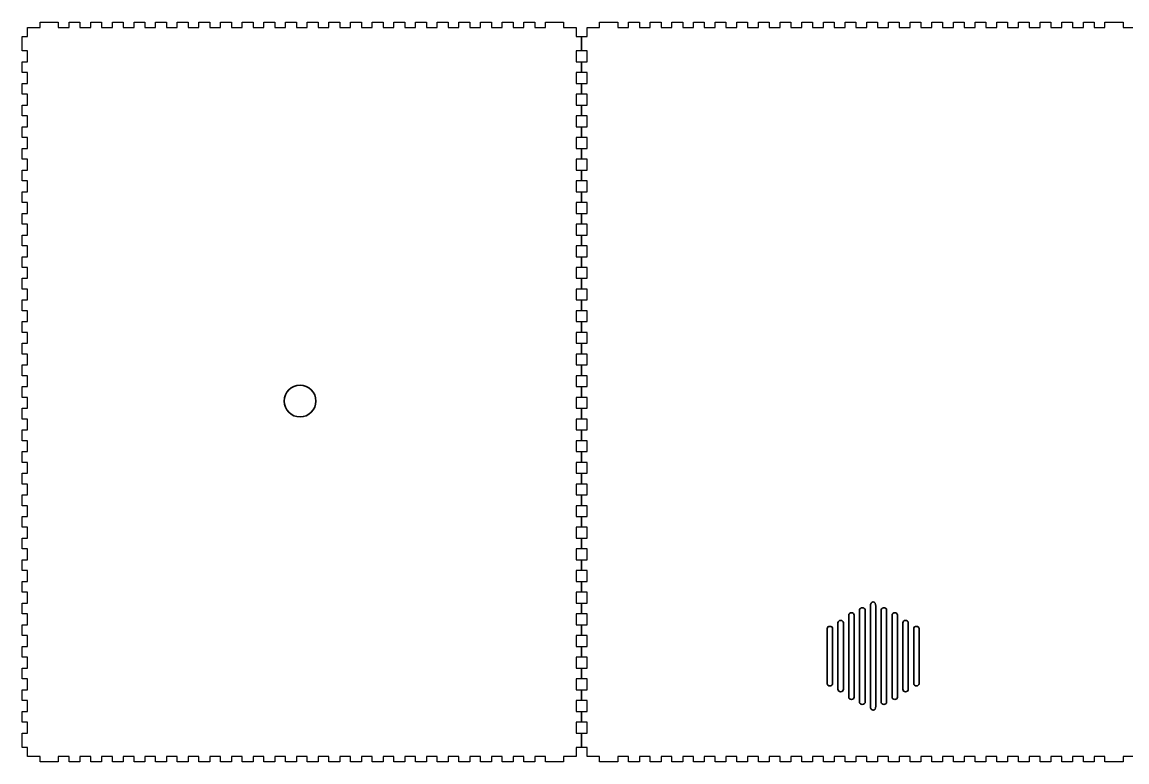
# Model space of a CAD drawing. Header units: inches. Extents: x -215 to 815, y -290 to 530.
# Drawn here: x -215 to 397, y -290 to 120 of the extents above; entities that cross this region are included whole.
import ezdxf

# ---------------------------------------------------------------- set-up
doc = ezdxf.new("R2010")
doc.units = ezdxf.units.IN
doc.header["$MEASUREMENT"] = 0
doc.layers.add('Calque 1', color=7, linetype='Continuous')

# ---------------------------------------------------------------- blocks, each defined once
blk = doc.blocks.new('block 6')
at = {"layer": 'Calque 1', "color": 7, "lineweight": 30, "true_color": 0xffffff}
blk.add_lwpolyline([(-211.96, 117.12), (-204.96, 117.12), (-204.96, 120.12), (-194.96, 120.12), (-194.96, 117.12), (-188.96, 117.12), (-188.96, 120.12), (-182.96, 120.12), (-182.96, 117.12), (-176.96, 117.12), (-176.96, 120.12), (-170.96, 120.12), (-170.96, 117.12), (-164.96, 117.12), (-164.96, 120.12), (-158.96, 120.12), (-158.96, 117.12), (-152.96, 117.12), (-152.96, 120.12), (-146.96, 120.12), (-146.96, 117.12), (-140.96, 117.12), (-140.96, 120.12), (-134.96, 120.12), (-134.96, 117.12), (-128.96, 117.12), (-128.96, 120.12), (-122.96, 120.12), (-122.96, 117.12), (-116.96, 117.12), (-116.96, 120.12), (-110.96, 120.12), (-110.96, 117.12), (-104.96, 117.12), (-104.96, 120.12), (-98.96, 120.12), (-98.96, 117.12), (-92.96, 117.12), (-92.96, 120.12), (-86.96, 120.12), (-86.96, 117.12), (-80.96, 117.12), (-80.96, 120.12), (-74.96, 120.12), (-74.96, 117.12), (-68.96, 117.12), (-68.96, 120.12), (-62.96, 120.12), (-62.96, 117.12), (-56.96, 117.12), (-56.96, 120.12), (-50.96, 120.12), (-50.96, 117.12), (-44.96, 117.12), (-44.96, 120.12), (-38.96, 120.12), (-38.96, 117.12), (-32.96, 117.12), (-32.96, 120.12), (-26.96, 120.12), (-26.96, 117.12), (-20.96, 117.12), (-20.96, 120.12), (-14.96, 120.12), (-14.96, 117.12), (-8.96, 117.12), (-8.96, 120.12), (-2.96, 120.12), (-2.96, 117.12), (3.04, 117.12), (3.04, 120.12), (9.04, 120.12), (9.04, 117.12), (15.04, 117.12), (15.04, 120.12), (21.04, 120.12), (21.04, 117.12), (27.04, 117.12), (27.04, 120.12), (33.04, 120.12), (33.04, 117.12), (39.04, 117.12), (39.04, 120.12), (45.04, 120.12), (45.04, 117.12), (51.04, 117.12), (51.04, 120.12), (57.04, 120.12), (57.04, 117.12), (63.04, 117.12), (63.04, 120.12), (69.04, 120.12), (69.04, 117.12), (75.04, 117.12), (75.04, 120.12), (85.04, 120.12), (85.04, 117.12), (92.04, 117.12), (92.04, 112.12), (95.04, 112.12), (95.04, 104.12), (92.04, 104.12), (92.04, 98.12), (95.04, 98.12), (95.04, 92.12), (92.04, 92.12), (92.04, 86.12), (95.04, 86.12), (95.04, 80.12), (92.04, 80.12), (92.04, 74.12), (95.04, 74.12), (95.04, 68.12), (92.04, 68.12), (92.04, 62.12), (95.04, 62.12), (95.04, 56.12), (92.04, 56.12), (92.04, 50.12), (95.04, 50.12), (95.04, 44.12), (92.04, 44.12), (92.04, 38.12), (95.04, 38.12), (95.04, 32.12), (92.04, 32.12), (92.04, 26.12), (95.04, 26.12), (95.04, 20.12), (92.04, 20.12), (92.04, 14.12), (95.04, 14.12), (95.04, 8.12), (92.04, 8.12), (92.04, 2.12), (95.04, 2.12), (95.04, -3.88), (92.04, -3.88), (92.04, -9.88), (95.04, -9.88), (95.04, -15.88), (92.04, -15.88), (92.04, -21.88), (95.04, -21.88), (95.04, -27.88), (92.04, -27.88), (92.04, -33.88), (95.04, -33.88), (95.04, -39.88), (92.04, -39.88), (92.04, -45.88), (95.04, -45.88), (95.04, -51.88), (92.04, -51.88), (92.04, -57.88), (95.04, -57.88), (95.04, -63.88), (92.04, -63.88), (92.04, -69.88), (95.04, -69.88), (95.04, -75.88), (92.04, -75.88), (92.04, -81.88), (95.04, -81.88), (95.04, -87.88), (92.04, -87.88), (92.04, -93.88), (95.04, -93.88), (95.04, -99.88), (92.04, -99.88), (92.04, -105.88), (95.04, -105.88), (95.04, -111.88), (92.04, -111.88), (92.04, -117.88), (95.04, -117.88), (95.04, -123.88), (92.04, -123.88), (92.04, -129.88), (95.04, -129.88), (95.04, -135.88), (92.04, -135.88), (92.04, -141.88), (95.04, -141.88), (95.04, -147.88), (92.04, -147.88), (92.04, -153.88), (95.04, -153.88), (95.04, -159.88), (92.04, -159.88), (92.04, -165.88), (95.04, -165.88), (95.04, -171.88), (92.04, -171.88), (92.04, -177.88), (95.04, -177.88), (95.04, -183.88), (92.04, -183.88), (92.04, -189.88), (95.04, -189.88), (95.04, -195.88), (92.04, -195.88), (92.04, -201.88), (95.04, -201.88), (95.04, -207.88), (92.04, -207.88), (92.04, -213.88), (95.04, -213.88), (95.04, -219.88), (92.04, -219.88), (92.04, -225.88), (95.04, -225.88), (95.04, -231.88), (92.04, -231.88), (92.04, -237.88), (95.04, -237.88), (95.04, -243.88), (92.04, -243.88), (92.04, -249.88), (95.04, -249.88), (95.04, -255.88), (92.04, -255.88), (92.04, -261.88), (95.04, -261.88), (95.04, -267.88), (92.04, -267.88), (92.04, -273.88), (95.04, -273.88), (95.04, -281.88), (92.04, -281.88), (92.04, -286.88), (85.04, -286.88), (85.04, -289.88), (75.04, -289.88), (75.04, -286.88), (69.04, -286.88), (69.04, -289.88), (63.04, -289.88), (63.04, -286.88), (57.04, -286.88), (57.04, -289.88), (51.04, -289.88), (51.04, -286.88), (45.04, -286.88), (45.04, -289.88), (39.04, -289.88), (39.04, -286.88), (33.04, -286.88), (33.04, -289.88), (27.04, -289.88), (27.04, -286.88), (21.04, -286.88), (21.04, -289.88), (15.04, -289.88), (15.04, -286.88), (9.04, -286.88), (9.04, -289.88), (3.04, -289.88), (3.04, -286.88), (-2.96, -286.88), (-2.96, -289.88), (-8.96, -289.88), (-8.96, -286.88), (-14.96, -286.88), (-14.96, -289.88), (-20.96, -289.88), (-20.96, -286.88), (-26.96, -286.88), (-26.96, -289.88), (-32.96, -289.88), (-32.96, -286.88), (-38.96, -286.88), (-38.96, -289.88), (-44.96, -289.88), (-44.96, -286.88), (-50.96, -286.88), (-50.96, -289.88), (-56.96, -289.88), (-56.96, -286.88), (-62.96, -286.88), (-62.96, -289.88), (-68.96, -289.88), (-68.96, -286.88), (-74.96, -286.88), (-74.96, -289.88), (-80.96, -289.88), (-80.96, -286.88), (-86.96, -286.88), (-86.96, -289.88), (-92.96, -289.88), (-92.96, -286.88), (-98.96, -286.88), (-98.96, -289.88), (-104.96, -289.88), (-104.96, -286.88), (-110.96, -286.88), (-110.96, -289.88), (-116.96, -289.88), (-116.96, -286.88), (-122.96, -286.88), (-122.96, -289.88), (-128.96, -289.88), (-128.96, -286.88), (-134.96, -286.88), (-134.96, -289.88), (-140.96, -289.88), (-140.96, -286.88), (-146.96, -286.88), (-146.96, -289.88), (-152.96, -289.88), (-152.96, -286.88), (-158.96, -286.88), (-158.96, -289.88), (-164.96, -289.88), (-164.96, -286.88), (-170.96, -286.88), (-170.96, -289.88), (-176.96, -289.88), (-176.96, -286.88), (-182.96, -286.88), (-182.96, -289.88), (-188.96, -289.88), (-188.96, -286.88), (-194.96, -286.88), (-194.96, -289.88), (-204.96, -289.88), (-204.96, -286.88), (-211.96, -286.88), (-211.96, -281.88), (-214.96, -281.88), (-214.96, -273.88), (-211.96, -273.88), (-211.96, -267.88), (-214.96, -267.88), (-214.96, -261.88), (-211.96, -261.88), (-211.96, -255.88), (-214.96, -255.88), (-214.96, -249.88), (-211.96, -249.88), (-211.96, -243.88), (-214.96, -243.88), (-214.96, -237.88), (-211.96, -237.88), (-211.96, -231.88), (-214.96, -231.88), (-214.96, -225.88), (-211.96, -225.88), (-211.96, -219.88), (-214.96, -219.88), (-214.96, -213.88), (-211.96, -213.88), (-211.96, -207.88), (-214.96, -207.88), (-214.96, -201.88), (-211.96, -201.88), (-211.96, -195.88), (-214.96, -195.88), (-214.96, -189.88), (-211.96, -189.88), (-211.96, -183.88), (-214.96, -183.88), (-214.96, -177.88), (-211.96, -177.88), (-211.96, -171.88), (-214.96, -171.88), (-214.96, -165.88), (-211.96, -165.88), (-211.96, -159.88), (-214.96, -159.88), (-214.96, -153.88), (-211.96, -153.88), (-211.96, -147.88), (-214.96, -147.88), (-214.96, -141.88), (-211.96, -141.88), (-211.96, -135.88), (-214.96, -135.88), (-214.96, -129.88), (-211.96, -129.88), (-211.96, -123.88), (-214.96, -123.88), (-214.96, -117.88), (-211.96, -117.88), (-211.96, -111.88), (-214.96, -111.88), (-214.96, -105.88), (-211.96, -105.88), (-211.96, -99.88), (-214.96, -99.88), (-214.96, -93.88), (-211.96, -93.88), (-211.96, -87.88), (-214.96, -87.88), (-214.96, -81.88), (-211.96, -81.88), (-211.96, -75.88), (-214.96, -75.88), (-214.96, -69.88), (-211.96, -69.88), (-211.96, -63.88), (-214.96, -63.88), (-214.96, -57.88), (-211.96, -57.88), (-211.96, -51.88), (-214.96, -51.88), (-214.96, -45.88), (-211.96, -45.88), (-211.96, -39.88), (-214.96, -39.88), (-214.96, -33.88), (-211.96, -33.88), (-211.96, -27.88), (-214.96, -27.88), (-214.96, -21.88), (-211.96, -21.88), (-211.96, -15.88), (-214.96, -15.88), (-214.96, -9.88), (-211.96, -9.88), (-211.96, -3.88), (-214.96, -3.88), (-214.96, 2.12), (-211.96, 2.12), (-211.96, 8.12), (-214.96, 8.12), (-214.96, 14.12), (-211.96, 14.12), (-211.96, 20.12), (-214.96, 20.12), (-214.96, 26.12), (-211.96, 26.12), (-211.96, 32.12), (-214.96, 32.12), (-214.96, 38.12), (-211.96, 38.12), (-211.96, 44.12), (-214.96, 44.12), (-214.96, 50.12), (-211.96, 50.12), (-211.96, 56.12), (-214.96, 56.12), (-214.96, 62.12), (-211.96, 62.12), (-211.96, 68.12), (-214.96, 68.12), (-214.96, 74.12), (-211.96, 74.12), (-211.96, 80.12), (-214.96, 80.12), (-214.96, 86.12), (-211.96, 86.12), (-211.96, 92.12), (-214.96, 92.12), (-214.96, 98.12), (-211.96, 98.12), (-211.96, 104.12), (-214.96, 104.12), (-214.96, 112.12), (-211.96, 112.12), (-211.96, 117.12)], dxfattribs=at)
blk = doc.blocks.new('block 7')
at = {"layer": 'Calque 1', "color": 7, "lineweight": 30, "true_color": 0xffffff}
blk.add_lwpolyline([(98.04, 117.12), (105.04, 117.12), (105.04, 120.12), (115.04, 120.12), (115.04, 117.12), (121.04, 117.12), (121.04, 120.12), (127.04, 120.12), (127.04, 117.12), (133.04, 117.12), (133.04, 120.12), (139.04, 120.12), (139.04, 117.12), (145.04, 117.12), (145.04, 120.12), (151.04, 120.12), (151.04, 117.12), (157.04, 117.12), (157.04, 120.12), (163.04, 120.12), (163.04, 117.12), (169.04, 117.12), (169.04, 120.12), (175.04, 120.12), (175.04, 117.12), (181.04, 117.12), (181.04, 120.12), (187.04, 120.12), (187.04, 117.12), (193.04, 117.12), (193.04, 120.12), (199.04, 120.12), (199.04, 117.12), (205.04, 117.12), (205.04, 120.12), (211.04, 120.12), (211.04, 117.12), (217.04, 117.12), (217.04, 120.12), (223.04, 120.12), (223.04, 117.12), (229.04, 117.12), (229.04, 120.12), (235.04, 120.12), (235.04, 117.12), (241.04, 117.12), (241.04, 120.12), (247.04, 120.12), (247.04, 117.12), (253.04, 117.12), (253.04, 120.12), (259.04, 120.12), (259.04, 117.12), (265.04, 117.12), (265.04, 120.12), (271.04, 120.12), (271.04, 117.12), (277.04, 117.12), (277.04, 120.12), (283.04, 120.12), (283.04, 117.12), (289.04, 117.12), (289.04, 120.12), (295.04, 120.12), (295.04, 117.12), (301.04, 117.12), (301.04, 120.12), (307.04, 120.12), (307.04, 117.12), (313.04, 117.12), (313.04, 120.12), (319.04, 120.12), (319.04, 117.12), (325.04, 117.12), (325.04, 120.12), (331.04, 120.12), (331.04, 117.12), (337.04, 117.12), (337.04, 120.12), (343.04, 120.12), (343.04, 117.12), (349.04, 117.12), (349.04, 120.12), (355.04, 120.12), (355.04, 117.12), (361.04, 117.12), (361.04, 120.12), (367.04, 120.12), (367.04, 117.12), (373.04, 117.12), (373.04, 120.12), (379.04, 120.12), (379.04, 117.12), (385.04, 117.12), (385.04, 120.12), (395.04, 120.12), (395.04, 117.12), (402.04, 117.12), (402.04, 112.12), (405.04, 112.12), (405.04, 104.12), (402.04, 104.12), (402.04, 98.12), (405.04, 98.12), (405.04, 92.12), (402.04, 92.12), (402.04, 86.12), (405.04, 86.12), (405.04, 80.12), (402.04, 80.12), (402.04, 74.12), (405.04, 74.12), (405.04, 68.12), (402.04, 68.12), (402.04, 62.12), (405.04, 62.12), (405.04, 56.12), (402.04, 56.12), (402.04, 50.12), (405.04, 50.12), (405.04, 44.12), (402.04, 44.12), (402.04, 38.12), (405.04, 38.12), (405.04, 32.12), (402.04, 32.12), (402.04, 26.12), (405.04, 26.12), (405.04, 20.12), (402.04, 20.12), (402.04, 14.12), (405.04, 14.12), (405.04, 8.12), (402.04, 8.12), (402.04, 2.12), (405.04, 2.12), (405.04, -3.88), (402.04, -3.88), (402.04, -9.88), (405.04, -9.88), (405.04, -15.88), (402.04, -15.88), (402.04, -21.88), (405.04, -21.88), (405.04, -27.88), (402.04, -27.88), (402.04, -33.88), (405.04, -33.88), (405.04, -39.88), (402.04, -39.88), (402.04, -45.88), (405.04, -45.88), (405.04, -51.88), (402.04, -51.88), (402.04, -57.88), (405.04, -57.88), (405.04, -63.88), (402.04, -63.88), (402.04, -69.88), (405.04, -69.88), (405.04, -75.88), (402.04, -75.88), (402.04, -81.88), (405.04, -81.88), (405.04, -87.88), (402.04, -87.88), (402.04, -93.88), (405.04, -93.88), (405.04, -99.88), (402.04, -99.88), (402.04, -105.88), (405.04, -105.88), (405.04, -111.88), (402.04, -111.88), (402.04, -117.88), (405.04, -117.88), (405.04, -123.88), (402.04, -123.88), (402.04, -129.88), (405.04, -129.88), (405.04, -135.88), (402.04, -135.88), (402.04, -141.88), (405.04, -141.88), (405.04, -147.88), (402.04, -147.88), (402.04, -153.88), (405.04, -153.88), (405.04, -159.88), (402.04, -159.88), (402.04, -165.88), (405.04, -165.88), (405.04, -171.88), (402.04, -171.88), (402.04, -177.88), (405.04, -177.88), (405.04, -183.88), (402.04, -183.88), (402.04, -189.88), (405.04, -189.88), (405.04, -195.88), (402.04, -195.88), (402.04, -201.88), (405.04, -201.88), (405.04, -207.88), (402.04, -207.88), (402.04, -213.88), (405.04, -213.88), (405.04, -219.88), (402.04, -219.88), (402.04, -225.88), (405.04, -225.88), (405.04, -231.88), (402.04, -231.88), (402.04, -237.88), (405.04, -237.88), (405.04, -243.88), (402.04, -243.88), (402.04, -249.88), (405.04, -249.88), (405.04, -255.88), (402.04, -255.88), (402.04, -261.88), (405.04, -261.88), (405.04, -267.88), (402.04, -267.88), (402.04, -273.88), (405.04, -273.88), (405.04, -281.88), (402.04, -281.88), (402.04, -286.88), (395.04, -286.88), (395.04, -289.88), (385.04, -289.88), (385.04, -286.88), (379.04, -286.88), (379.04, -289.88), (373.04, -289.88), (373.04, -286.88), (367.04, -286.88), (367.04, -289.88), (361.04, -289.88), (361.04, -286.88), (355.04, -286.88), (355.04, -289.88), (349.04, -289.88), (349.04, -286.88), (343.04, -286.88), (343.04, -289.88), (337.04, -289.88), (337.04, -286.88), (331.04, -286.88), (331.04, -289.88), (325.04, -289.88), (325.04, -286.88), (319.04, -286.88), (319.04, -289.88), (313.04, -289.88), (313.04, -286.88), (307.04, -286.88), (307.04, -289.88), (301.04, -289.88), (301.04, -286.88), (295.04, -286.88), (295.04, -289.88), (289.04, -289.88), (289.04, -286.88), (283.04, -286.88), (283.04, -289.88), (277.04, -289.88), (277.04, -286.88), (271.04, -286.88), (271.04, -289.88), (265.04, -289.88), (265.04, -286.88), (259.04, -286.88), (259.04, -289.88), (253.04, -289.88), (253.04, -286.88), (247.04, -286.88), (247.04, -289.88), (241.04, -289.88), (241.04, -286.88), (235.04, -286.88), (235.04, -289.88), (229.04, -289.88), (229.04, -286.88), (223.04, -286.88), (223.04, -289.88), (217.04, -289.88), (217.04, -286.88), (211.04, -286.88), (211.04, -289.88), (205.04, -289.88), (205.04, -286.88), (199.04, -286.88), (199.04, -289.88), (193.04, -289.88), (193.04, -286.88), (187.04, -286.88), (187.04, -289.88), (181.04, -289.88), (181.04, -286.88), (175.04, -286.88), (175.04, -289.88), (169.04, -289.88), (169.04, -286.88), (163.04, -286.88), (163.04, -289.88), (157.04, -289.88), (157.04, -286.88), (151.04, -286.88), (151.04, -289.88), (145.04, -289.88), (145.04, -286.88), (139.04, -286.88), (139.04, -289.88), (133.04, -289.88), (133.04, -286.88), (127.04, -286.88), (127.04, -289.88), (121.04, -289.88), (121.04, -286.88), (115.04, -286.88), (115.04, -289.88), (105.04, -289.88), (105.04, -286.88), (98.04, -286.88), (98.04, -281.88), (95.04, -281.88), (95.04, -273.88), (98.04, -273.88), (98.04, -267.88), (95.04, -267.88), (95.04, -261.88), (98.04, -261.88), (98.04, -255.88), (95.04, -255.88), (95.04, -249.88), (98.04, -249.88), (98.04, -243.88), (95.04, -243.88), (95.04, -237.88), (98.04, -237.88), (98.04, -231.88), (95.04, -231.88), (95.04, -225.88), (98.04, -225.88), (98.04, -219.88), (95.04, -219.88), (95.04, -213.88), (98.04, -213.88), (98.04, -207.88), (95.04, -207.88), (95.04, -201.88), (98.04, -201.88), (98.04, -195.88), (95.04, -195.88), (95.04, -189.88), (98.04, -189.88), (98.04, -183.88), (95.04, -183.88), (95.04, -177.88), (98.04, -177.88), (98.04, -171.88), (95.04, -171.88), (95.04, -165.88), (98.04, -165.88), (98.04, -159.88), (95.04, -159.88), (95.04, -153.88), (98.04, -153.88), (98.04, -147.88), (95.04, -147.88), (95.04, -141.88), (98.04, -141.88), (98.04, -135.88), (95.04, -135.88), (95.04, -129.88), (98.04, -129.88), (98.04, -123.88), (95.04, -123.88), (95.04, -117.88), (98.04, -117.88), (98.04, -111.88), (95.04, -111.88), (95.04, -105.88), (98.04, -105.88), (98.04, -99.88), (95.04, -99.88), (95.04, -93.88), (98.04, -93.88), (98.04, -87.88), (95.04, -87.88), (95.04, -81.88), (98.04, -81.88), (98.04, -75.88), (95.04, -75.88), (95.04, -69.88), (98.04, -69.88), (98.04, -63.88), (95.04, -63.88), (95.04, -57.88), (98.04, -57.88), (98.04, -51.88), (95.04, -51.88), (95.04, -45.88), (98.04, -45.88), (98.04, -39.88), (95.04, -39.88), (95.04, -33.88), (98.04, -33.88), (98.04, -27.88), (95.04, -27.88), (95.04, -21.88), (98.04, -21.88), (98.04, -15.88), (95.04, -15.88), (95.04, -9.88), (98.04, -9.88), (98.04, -3.88), (95.04, -3.88), (95.04, 2.12), (98.04, 2.12), (98.04, 8.12), (95.04, 8.12), (95.04, 14.12), (98.04, 14.12), (98.04, 20.12), (95.04, 20.12), (95.04, 26.12), (98.04, 26.12), (98.04, 32.12), (95.04, 32.12), (95.04, 38.12), (98.04, 38.12), (98.04, 44.12), (95.04, 44.12), (95.04, 50.12), (98.04, 50.12), (98.04, 56.12), (95.04, 56.12), (95.04, 62.12), (98.04, 62.12), (98.04, 68.12), (95.04, 68.12), (95.04, 74.12), (98.04, 74.12), (98.04, 80.12), (95.04, 80.12), (95.04, 86.12), (98.04, 86.12), (98.04, 92.12), (95.04, 92.12), (95.04, 98.12), (98.04, 98.12), (98.04, 104.12), (95.04, 104.12), (95.04, 112.12), (98.04, 112.12), (98.04, 117.12)], dxfattribs=at)
blk = doc.blocks.new('block 8')
at = {"layer": 'Calque 1', "color": 7, "lineweight": 35, "true_color": 0xffffff}
for points in [[(256.56, -201.25), (257.39, -201.25), (258.06, -202.25), (258.06, -203.48), (258.06, -203.48), (258.06, -259.02), (258.06, -259.02), (258.06, -260.25), (257.39, -261.25), (256.56, -261.25), (256.56, -261.25), (256.56, -261.25), (256.56, -261.25), (255.73, -261.25), (255.06, -260.25), (255.06, -259.02), (255.06, -259.02), (255.06, -203.48), (255.06, -203.48), (255.06, -202.25), (255.73, -201.25), (256.56, -201.25), (256.56, -201.25), (256.56, -201.25), (256.56, -201.25)], [(244.57, -207.25), (245.4, -207.25), (246.07, -207.8), (246.07, -208.49), (246.07, -208.49), (246.07, -254.01), (246.07, -254.01), (246.07, -254.7), (245.4, -255.25), (244.57, -255.25), (244.57, -255.25), (244.57, -255.25), (244.57, -255.25), (243.75, -255.25), (243.07, -254.7), (243.07, -254.01), (243.07, -254.01), (243.07, -208.49), (243.07, -208.49), (243.07, -207.8), (243.75, -207.25), (244.57, -207.25), (244.57, -207.25), (244.57, -207.25), (244.57, -207.25)], [(250.57, -204.51), (251.4, -204.51), (252.07, -204.93), (252.07, -205.46), (252.07, -205.46), (252.07, -257.05), (252.07, -257.05), (252.07, -257.57), (251.4, -257.99), (250.57, -257.99), (250.57, -257.99), (250.57, -257.99), (250.57, -257.99), (249.74, -257.99), (249.07, -257.57), (249.07, -257.05), (249.07, -257.05), (249.07, -205.46), (249.07, -205.46), (249.07, -204.93), (249.74, -204.51), (250.57, -204.51), (250.57, -204.51), (250.57, -204.51), (250.57, -204.51)], [(262.56, -204.51), (261.73, -204.51), (261.06, -204.93), (261.06, -205.46), (261.06, -205.46), (261.06, -257.05), (261.06, -257.05), (261.06, -257.57), (261.73, -257.99), (262.56, -257.99), (262.56, -257.99), (262.56, -257.99), (262.56, -257.99), (263.38, -257.99), (264.06, -257.57), (264.06, -257.05), (264.06, -257.05), (264.06, -205.46), (264.06, -205.46), (264.06, -204.93), (263.38, -204.51), (262.56, -204.51), (262.56, -204.51), (262.56, -204.51), (262.56, -204.51)], [(268.55, -207.25), (267.72, -207.25), (267.05, -207.8), (267.05, -208.49), (267.05, -208.49), (267.05, -254.01), (267.05, -254.01), (267.05, -254.7), (267.72, -255.25), (268.55, -255.25), (268.55, -255.25), (268.55, -255.25), (268.55, -255.25), (269.38, -255.25), (270.05, -254.7), (270.05, -254.01), (270.05, -254.01), (270.05, -208.49), (270.05, -208.49), (270.05, -207.8), (269.38, -207.25), (268.55, -207.25), (268.55, -207.25), (268.55, -207.25), (268.55, -207.25)], [(238.58, -211.47), (237.75, -211.47), (237.08, -212.08), (237.08, -212.84), (237.08, -212.84), (237.08, -249.65), (237.08, -249.65), (237.08, -250.41), (237.75, -251.03), (238.58, -251.03), (238.58, -251.03), (238.58, -251.03), (238.58, -251.03), (239.41, -251.03), (240.08, -250.41), (240.08, -249.65), (240.08, -249.65), (240.08, -212.84), (240.08, -212.84), (240.08, -212.08), (239.41, -211.47), (238.58, -211.47), (238.58, -211.47), (238.58, -211.47), (238.58, -211.47)], [(274.54, -211.47), (275.37, -211.47), (276.04, -212.08), (276.04, -212.84), (276.04, -212.84), (276.04, -249.65), (276.04, -249.65), (276.04, -250.41), (275.37, -251.03), (274.54, -251.03), (274.54, -251.03), (274.54, -251.03), (274.54, -251.03), (273.71, -251.03), (273.04, -250.41), (273.04, -249.65), (273.04, -249.65), (273.04, -212.84), (273.04, -212.84), (273.04, -212.08), (273.72, -211.47), (274.54, -211.47), (274.54, -211.47), (274.54, -211.47), (274.54, -211.47)], [(232.59, -214.75), (231.76, -214.75), (231.09, -215.3), (231.09, -215.98), (231.09, -215.98), (231.09, -246.52), (231.09, -246.52), (231.09, -247.2), (231.76, -247.75), (232.59, -247.75), (232.59, -247.75), (232.59, -247.75), (232.59, -247.75), (233.41, -247.75), (234.09, -247.2), (234.09, -246.52), (234.09, -246.52), (234.09, -215.98), (234.09, -215.98), (234.09, -215.3), (233.41, -214.75), (232.59, -214.75), (232.59, -214.75), (232.59, -214.75), (232.59, -214.75)], [(280.54, -214.75), (281.37, -214.75), (282.04, -215.3), (282.04, -215.98), (282.04, -215.98), (282.04, -246.52), (282.04, -246.52), (282.04, -247.2), (281.37, -247.75), (280.54, -247.75), (280.54, -247.75), (280.54, -247.75), (280.54, -247.75), (279.71, -247.75), (279.04, -247.2), (279.04, -246.52), (279.04, -246.52), (279.04, -215.98), (279.04, -215.98), (279.04, -215.3), (279.71, -214.75), (280.54, -214.75), (280.54, -214.75), (280.54, -214.75), (280.54, -214.75)]]:
    blk.add_open_spline(points, degree=3, knots=[0, 0, 0, 0, 1, 1, 1, 2, 2, 2, 3, 3, 3, 4, 4, 4, 5, 5, 5, 6, 6, 6, 7, 7, 7, 8, 8, 8, 8], dxfattribs=at)

msp = doc.modelspace()

# ---------------------------------------------------------------- linework, layer by layer
at = {"layer": 'Calque 1', "color": 7, "lineweight": 35, "true_color": 0xffffff}
msp.add_open_spline([(-60.96, -81.06), (-56.09, -81.06), (-52.14, -85.01), (-52.14, -89.88), (-52.14, -94.75), (-56.09, -98.7), (-60.96, -98.7), (-65.83, -98.7), (-69.78, -94.75), (-69.78, -89.88), (-69.78, -85.01), (-65.83, -81.06), (-60.96, -81.06)], degree=3, knots=[0, 0, 0, 0, 1, 1, 1, 2, 2, 2, 3, 3, 3, 4, 4, 4, 4], dxfattribs=at)

# ---------------------------------------------------------------- block references
at = {"layer": 'Calque 1'}
for name in ['block 6', 'block 7', 'block 8']:
    msp.add_blockref(name, (0, 0), dxfattribs=at)

doc.saveas('drawing.dxf')
